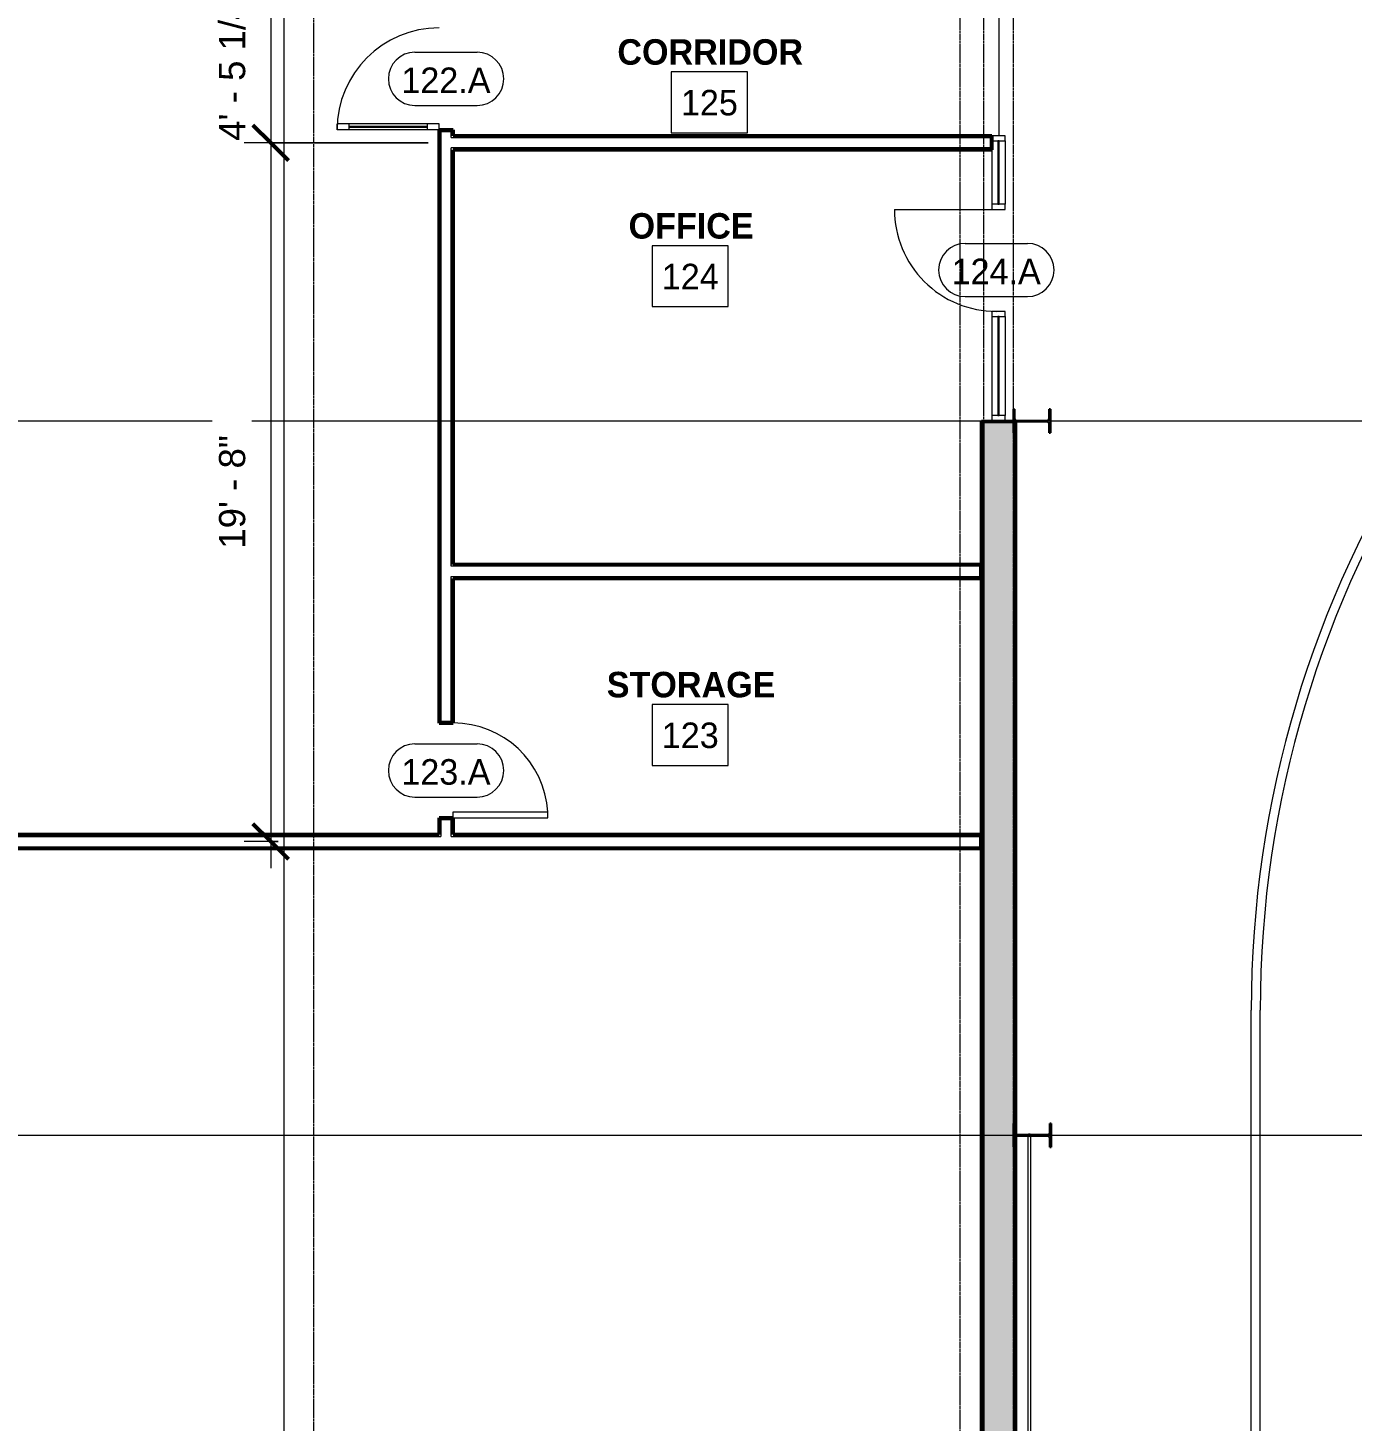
# Model space of a CAD drawing. Header units: inches. Extents: x 15537 to 31673, y -30778 to -16067.
# Drawn here: x 22458.5 to 22905.8, y -21722.8 to -21252.2 of the extents above; entities that cross this region are included whole.
import ezdxf

# ---------------------------------------------------------------- set-up
doc = ezdxf.new("R2010")
doc.units = ezdxf.units.IN
doc.header["$MEASUREMENT"] = 0
doc.linetypes.add('Grid Line 1_2_', pattern=[0.875, 0.5, -0.125, 0.125, -0.125])
for name, color, linetype, lineweight in [('A-ANNO-DIMS', 211, 'Continuous', 9), ('A-ANNO-DIMS-96', 211, 'Continuous', 9), ('A-AREA', 32, 'Continuous', 9), ('A-AREA-IDEN', 2, 'Continuous', 9), ('A-DOOR', 31, 'Continuous', 13), ('A-DOOR-GLAZ', 31, 'Continuous', 30), ('A-DOOR-IDEN', 31, 'Continuous', 9), ('A-FLOR-HRAL', 11, 'Continuous', 9), ('A-GLAZ-CURT', 52, 'Continuous', 9), ('A-GLAZ-CWMG', 51, 'Continuous', 9), ('A-WALL', 113, 'Continuous', 13), ('A-WALL-PATT', 111, 'Continuous', 50), ('G-ANNO-SYMB', 111, 'Continuous', 9), ('I-WALL', 2, 'Continuous', 13), ('S-BEAM', 12, 'Continuous', 9), ('S-COLS', 52, 'Continuous', 9), ('S-GRID', 1, 'Continuous', 9)]:
    doc.layers.add(name, color=color, linetype=linetype, lineweight=lineweight)
doc.styles.add('Arial_1', font='arial.ttf', dxfattribs={"height": 8.851796})
doc.styles.add('Century Gothic', font='GOTHIC.TTF', dxfattribs={"height": 8.622671})
doc.styles.add('Century Gothic_B', font='GOTHICB.TTF', dxfattribs={"height": 8.616719})
doc.dimstyles.new('Linear_-_3_32__Arial_3', dxfattribs={"dimscale": 12, "dimtxt": 9, "dimasz": 1, "dimexe": 0.75, "dimexo": 0.5, "dimgap": 0.5, "dimtad": 1, "dimdec": 4, "dimrnd": 0.0625, "dimzin": 1, "dimdsep": 46, "dimlunit": 4, "dimtxsty": 'Arial_1', "dimblk1": 'OBLIQUE', "dimblk2": 'OBLIQUE', "dimsah": 1, "dimcen": 0.09, "dimdle": 0.75, "dimazin": 0, "dimtfac": 1, "dimtdec": 4, "dimtix": 1, "dimtmove": 0, "dimatfit": 3, "dimfxl": 1, "dimtvp": 1, "dimtfill": 1, "dimfrac": 2, "dimtolj": 1, "dimtzin": 0, "dimarcsym": 2})
pattern_1 = [(45, (0, 0), (-9.503515, 9.503515), []), (45, (0, 14.4), (-9.503515, 9.503515), [])]
pattern_2 = [(0, (0, 0), (30.72, 7.68), [1.267, -21.773, 1.267, -21.773, -122.88]), (0, (0, 0), (30.72, 7.68), [-46.08, 1.267, -44.813, 1.267, -21.773, -53.76]), (0, (0, 0), (30.72, 7.68), [-115.2, 1.267, -14.093, 1.267, -37.133]), (120, (11.52, 3.84), (-22.0110751, 22.7643004), [1.267, -21.773, 1.267, -21.773, -122.88]), (120, (11.52, 3.84), (-22.0110751, 22.7643004), [-46.08, 1.267, -44.813, 1.267, -21.773, -53.76]), (120, (11.52, 3.84), (-22.0110751, 22.7643004), [-115.2, 1.267, -14.093, 1.267, -37.133]), (240, (15.36, 19.2), (-8.7089249, -30.4443004), [1.267, -21.773, 1.267, -21.773, -122.88]), (240, (15.36, 19.2), (-8.7089249, -30.4443004), [-46.08, 1.267, -44.813, 1.267, -21.773, -53.76]), (240, (15.36, 19.2), (-8.7089249, -30.4443004), [-115.2, 1.267, -14.093, 1.267, -37.133])]

# ---------------------------------------------------------------- blocks, each defined once
blk = doc.blocks.new('Single-Glass 1 - 2_  10 7_16_ x96_-1318953-First Floor Plan - Enlarged')
at = {"layer": 'A-DOOR', "lineweight": 20}
for p, q in [((15.21875, -2.375), (15.21875, -6.375)), ((17.21875, -2.375), (15.21875, -2.375)), ((17.21875, -2.375), (17.21875, -6.375)), ((15.21875, -6.375), (17.21875, -6.375)), ((15.21875, -32.8125), (15.21875, -36.8125)), ((15.21875, -32.8125), (17.21875, -32.8125)), ((17.21875, -32.8125), (17.21875, -36.8125)), ((17.21875, -36.8125), (15.21875, -36.8125))]:
    blk.add_line(p, q, dxfattribs=at)
at = {"layer": 'A-DOOR', "lineweight": 9}
for p, q in [((15.21875, -6.375), (15.21875, -32.8125)), ((17.21875, -6.375), (17.21875, -32.8125))]:
    blk.add_line(p, q, dxfattribs=at)
blk.add_arc((17.21875, -2.375), 34.4375, 180, 270, dxfattribs=at)
at = {"layer": 'A-DOOR-GLAZ'}
blk.add_line((16.21875, -32.8125), (16.21875, -6.375), dxfattribs=at)
blk = doc.blocks.new('Top Rail Type - Top Rail_Internal_-939601-First Floor Plan - Enlarged')
at = {"layer": 'A-FLOR-HRAL'}
for p, q in [((22871.73, -21906.05), (22871.73, -21584.05)), ((22874.78, -21906.05), (22874.78, -21584.05))]:
    blk.add_line(p, q, dxfattribs=at)
for radius, start in [(361.52, 114.3202), (358.48, 114.0064)]:
    blk.add_arc((23233.26, -21584.05), radius, start, 180, dxfattribs=at)
blk = doc.blocks.new('System Panel - Interior Glazing-1220302-First Floor Plan - Enlarged')
at = {"layer": 'A-GLAZ-CURT', "lineweight": 13}
for p, q in [((16.71875, -0.5625), (-16.71875, -0.5625)), ((-16.71875, -0.5625), (-16.71875, -0.9375)), ((-16.71875, -0.9375), (16.71875, -0.9375)), ((16.71875, -0.9375), (16.71875, -0.5625))]:
    blk.add_line(p, q, dxfattribs=at)
blk = doc.blocks.new('Door_Single_Storefront - one-1371404-First Floor Plan - Enlarged')
at = {"layer": 'A-DOOR'}
blk.add_line((-17.21875, -34.4375), (-17.21875, 0), dxfattribs=at)
blk.add_arc((-17.21875, 0), 34.4375, 270, 0, dxfattribs=at)
blk = doc.blocks.new('System Panel - Interior Glazing-1319791-First Floor Plan - Enlarged')
at = {"layer": 'A-GLAZ-CURT', "lineweight": 13}
for p, q in [((10.69, -0.56), (-10.69, -0.56)), ((-10.69, -0.56), (-10.69, -0.94)), ((-10.69, -0.94), (10.69, -0.94)), ((10.69, -0.94), (10.69, -0.56))]:
    blk.add_line(p, q, dxfattribs=at)
blk = doc.blocks.new('Rectangular Mullion - Interior 1_75_ x 4_5_-1305250-First Floor Plan - Enlarged')
at = {"layer": 'A-GLAZ-CWMG'}
for p, q in [((22784.14, -21349.74), (22784.14, -21383.18)), ((22788.64, -21349.74), (22788.64, -21383.18))]:
    blk.add_line(p, q, dxfattribs=at)
blk = doc.blocks.new('Rectangular Mullion - Interior 1_75_ x 4_5_-1319789-First Floor Plan - Enlarged')
at = {"layer": 'A-GLAZ-CWMG'}
for p, q in [((22788.64, -21290.43), (22788.64, -21311.8)), ((22784.14, -21293.43), (22784.14, -21311.8))]:
    blk.add_line(p, q, dxfattribs=at)
blk = doc.blocks.new('Rectangular Mullion - Interior 1_75_ x 4_5_-1220298-First Floor Plan - Enlarged')
at = {"layer": 'A-GLAZ-CWMG', "lineweight": 20}
for p, q in [((0, 3), (-1.75, 3)), ((-1.75, 3), (-1.75, -1.5)), ((0, -1.5), (0, 3)), ((-1.75, -1.5), (0, -1.5))]:
    blk.add_line(p, q, dxfattribs=at)
blk = doc.blocks.new('Rectangular Mullion - Interior 1_75_ x 4_5_-1220290-First Floor Plan - Enlarged')
at = {"layer": 'A-GLAZ-CWMG', "lineweight": 20}
for p, q in [((-0.875, 3), (0.875, 3)), ((-0.875, -1.5), (-0.875, 3)), ((0.875, 3), (0.875, -1.5)), ((0.875, -1.5), (-0.875, -1.5))]:
    blk.add_line(p, q, dxfattribs=at)
blk = doc.blocks.new('Rectangular Mullion - Interior 1_75_ x 4_5_-1220297-First Floor Plan - Enlarged')
at = {"layer": 'A-GLAZ-CWMG', "lineweight": 20}
for p, q in [((-1.75, 3), (0, 3)), ((-1.75, -1.5), (-1.75, 3)), ((0, 3), (0, -1.5)), ((0, -1.5), (-1.75, -1.5))]:
    blk.add_line(p, q, dxfattribs=at)
blk = doc.blocks.new('Single-Flush - 32_ x 84_-489871-First Floor Plan - Enlarged')
at = {"layer": 'A-DOOR', "lineweight": 20}
for p, q in [((14, 2.37), (14, 34.38)), ((16, 34.38), (14, 34.38)), ((16, 2.37), (16, 34.38)), ((16, 2.37), (14, 2.37))]:
    blk.add_line(p, q, dxfattribs=at)
at = {"layer": 'A-DOOR', "lineweight": 9}
blk.add_arc((16, 2.37), 32.07, 93.5759, 180, dxfattribs=at)
blk = doc.blocks.new('Round Bar - 1_-1251605-First Floor Plan - Enlarged')
at = {"layer": 'S-BEAM'}
for p, q in [((22796.27, -21626.3), (22796.27, -21749.02)), ((22797.27, -21749.02), (22797.27, -21626.3))]:
    blk.add_line(p, q, dxfattribs=at)
for start_param, end_param in [(0, 3.141593), (3.141593, 6.283185)]:
    blk.add_ellipse((22796.77, -21626.3), major_axis=(0.5, 0), ratio=0.836579, start_param=start_param, end_param=end_param, dxfattribs=at)
blk = doc.blocks.new('Door Tag - Door Tag-4658-First Floor Plan - Enlarged')
at = {"layer": 'A-DOOR-IDEN', "color": 153}
for p, q in [((-0.109375, 0.09375), (0.109375, 0.09375)), ((-0.109375, -0.09375), (0.109375, -0.09375))]:
    blk.add_line(p, q, dxfattribs=at)
for centre, start, end in [((-0.109375, 0), 90, 270), ((0.109375, 0), 270, 90)]:
    blk.add_arc(centre, 0.09375, start, end, dxfattribs=at)
blk = doc.blocks.new('DIMBLOCK68-First Floor Plan - Enlarged')
at = {"layer": 'A-ANNO-DIMS-96', "lineweight": 50}
for p, q in [((22540.55, -21237.8), (22534.55, -21231.8)), ((22540.55, -21237.8), (22546.55, -21243.8)), ((22540.55, -21291.05), (22534.55, -21285.05)), ((22540.55, -21291.05), (22546.55, -21297.05))]:
    blk.add_line(p, q, dxfattribs=at)
at = {"layer": 'A-ANNO-DIMS-96'}
for p, q in [((22593.77, -21237.8), (22531.55, -21237.8)), ((22540.55, -21237.8), (22540.55, -21291.05)), ((22540.55, -21237.8), (22593.77, -21237.8)), ((22593.77, -21291.05), (22531.55, -21291.05)), ((22540.55, -21291.05), (22593.77, -21291.05))]:
    blk.add_line(p, q, dxfattribs=at)
at = {"layer": 'A-ANNO-DIMS-96', "color": 0, "insert": (22523.07, -21290.39), "char_height": 8.8518, "width": 62.3077, "attachment_point": 1, "rotation": 90, "line_spacing_factor": 0.938532, "style": 'Arial_1', "bg_fill": 3, "box_fill_scale": 1.25, "bg_fill_color": 0, "bg_fill_transparency": 0}
blk.add_mtext('4\' - 5 1/4"', dxfattribs=at)
blk = doc.blocks.new('_Oblique')
at = {"color": 0, "linetype": 'ByBlock', "lineweight": -2}
blk.add_line((-0.5, -0.5), (0.5, 0.5), dxfattribs=at)
blk = doc.blocks.new('DIMBLOCK69-First Floor Plan - Enlarged')
at = {"layer": 'A-ANNO-DIMS-96', "lineweight": 50}
for p, q in [((22540.55, -21291.05), (22534.55, -21285.05)), ((22540.55, -21291.05), (22546.55, -21297.05)), ((22540.55, -21527.05), (22534.55, -21521.05)), ((22540.55, -21527.05), (22546.55, -21533.05))]:
    blk.add_line(p, q, dxfattribs=at)
at = {"layer": 'A-ANNO-DIMS-96'}
for p, q in [((22593.77, -21291.05), (22531.55, -21291.05)), ((22540.55, -21291.05), (22540.55, -21536.05)), ((22540.55, -21291.05), (22593.77, -21291.05)), ((22543.04, -21527.05), (22531.55, -21527.05)), ((22540.55, -21527.05), (22543.04, -21527.05))]:
    blk.add_line(p, q, dxfattribs=at)
at = {"layer": 'A-ANNO-DIMS-96', "color": 0, "insert": (22523.07, -21428.16), "char_height": 8.852, "width": 45.8585, "attachment_point": 1, "rotation": 90, "line_spacing_factor": 0.938532, "style": 'Arial_1', "bg_fill": 3, "box_fill_scale": 1.25, "bg_fill_color": 0, "bg_fill_transparency": 0}
blk.add_mtext('19\' - 8"', dxfattribs=at)

msp = doc.modelspace()

# ---------------------------------------------------------------- hatches: boundary and pattern name
at = {"layer": 'A-WALL-PATT', "lineweight": 9}
h = msp.add_hatch(dxfattribs=at)
h.set_pattern_fill('FP_13', color=256, style=0, pattern_type=2)
h.set_pattern_definition(pattern_2)
h.paths.add_polyline_path([(22597.39999, -21524.67781), (22598.02499, -21524.67781), (22598.02499, -21519.67781), (22599.77499, -21519.67781), (22599.77499, -21519.05281), (22597.39999, -21519.05281)], flags=0)
h.paths.add_polyline_path([(22599.77499, -21487.05281), (22599.77499, -21486.42781), (22598.02499, -21486.42781), (22598.02499, -21287.30281), (22599.77499, -21287.30281), (22599.77499, -21286.67781), (22597.39999, -21286.67781), (22597.39999, -21487.05281)], flags=0)
h.paths.add_polyline_path([(22599.77499, -21252.24031), (22599.77499, -21251.61531), (22598.02499, -21251.61531), (22598.02499, -20950.24031), (22599.77499, -20950.24031), (22599.77499, -20949.61531), (22597.39999, -20949.61531), (22597.39999, -21252.24031)], flags=0)
h.paths.add_polyline_path([(22599.77499, -20913.61531), (22599.77499, -20912.99031), (22598.02499, -20912.99031), (22598.02499, -20899.55281), (22597.39999, -20899.55281), (22597.39999, -20913.61531)], flags=0)
h = msp.add_hatch(dxfattribs=at)
h.set_pattern_fill('FP_13', color=256, style=0, pattern_type=2)
h.set_pattern_definition(pattern_2)
h.paths.add_polyline_path([(22602.14999, -21524.67781), (22602.14999, -21519.05281), (22599.77499, -21519.05281), (22599.77499, -21519.67781), (22601.52499, -21519.67781), (22601.52499, -21524.67781)], flags=0)
h.paths.add_polyline_path([(22599.77499, -21487.05281), (22602.14999, -21487.05281), (22602.14999, -21437.55281), (22601.52499, -21437.55281), (22601.52499, -21486.42781), (22599.77499, -21486.42781)], flags=0)
h.paths.add_polyline_path([(22602.14999, -21434.05281), (22602.14999, -21292.80281), (22601.52499, -21292.80281), (22601.52499, -21434.05281)], flags=0)
h.paths.add_polyline_path([(22601.52499, -21289.30281), (22602.14999, -21289.30281), (22602.14999, -21286.67781), (22599.77499, -21286.67781), (22599.77499, -21287.30281), (22601.52499, -21287.30281)], flags=0)
h.paths.add_polyline_path([(22599.77499, -21252.24031), (22602.14999, -21252.24031), (22602.14999, -21239.55281), (22601.52499, -21239.55281), (22601.52499, -21251.61531), (22599.77499, -21251.61531)], flags=0)
h.paths.add_polyline_path([(22601.52499, -21236.05281), (22602.14999, -21236.05281), (22602.14999, -21110.67781), (22601.52499, -21110.67781)], flags=0)
h.paths.add_polyline_path([(22602.14999, -21107.17781), (22602.14999, -20949.61531), (22599.77499, -20949.61531), (22599.77499, -20950.24031), (22601.52499, -20950.24031), (22601.52499, -21107.17781)], flags=0)
h.paths.add_polyline_path([(22599.77499, -20913.61531), (22602.14999, -20913.61531), (22602.14999, -20899.55281), (22601.52499, -20899.55281), (22601.52499, -20912.99031), (22599.77499, -20912.99031)], flags=0)
h = msp.add_hatch(dxfattribs=at)
h.set_pattern_fill('FP_14', color=256, style=0, pattern_type=2)
h.set_pattern_definition([(161.57, (0.48, 0.48), (-3.839953776, -1.544e-05), [0, -27.322, 3.034, 0]), (18.43, (-0.48, 0.48), (-3.839953776, 1.544e-05), [0, -27.322, 3.034, 0]), (108.43, (0.48, 0.48), (1.919622, -9.60052459), [9.106, -21.25]), (71.57, (-0.48, 0.48), (1.919622, 9.60052459), [9.106, -21.25])])
h.paths.add_polyline_path([(22791.38923, -22359.55281), (22791.38923, -22350.17781), (22781.38923, -22350.17781), (22781.38923, -22359.55281)], flags=0)
h.paths.add_polyline_path([(22791.38923, -22276.55281), (22791.38923, -21385.17781), (22781.38923, -21385.17781), (22781.38923, -22276.55281)], flags=0)
h.paths.add_polyline_path([(22791.38923, -21143.67781), (22791.38923, -21134.30281), (22781.38923, -21134.30281), (22781.38923, -21143.67781)], flags=0)
h = msp.add_hatch(dxfattribs=at)
h.set_pattern_fill('FP_13', color=256, style=0, pattern_type=2)
h.set_pattern_definition(pattern_2)
h.paths.add_polyline_path([(22783.51423, -21289.30281), (22784.13923, -21289.30281), (22784.13923, -21288.67781), (22602.14999, -21288.67781), (22602.14999, -21289.30281)], flags=0)
h = msp.add_hatch(dxfattribs=at)
h.set_pattern_fill('FP_13', color=256, style=0, pattern_type=2)
h.set_pattern_definition(pattern_2)
h.paths.add_polyline_path([(22784.13923, -21293.42781), (22784.13923, -21289.30281), (22783.51423, -21289.30281), (22783.51423, -21292.80281), (22602.14999, -21292.80281), (22602.14999, -21293.42781)], flags=0)
h = msp.add_hatch(dxfattribs=at)
h.set_pattern_fill('FP_13', color=256, style=0, pattern_type=2)
h.set_pattern_definition(pattern_2)
h.paths.add_polyline_path([(22780.01423, -21434.05281), (22780.63923, -21434.05281), (22780.63923, -21433.42781), (22602.14999, -21433.42781), (22602.14999, -21434.05281), (22706.02376, -21434.05281)], flags=0)
h = msp.add_hatch(dxfattribs=at)
h.set_pattern_fill('FP_13', color=256, style=0, pattern_type=2)
h.set_pattern_definition(pattern_2)
h.paths.add_polyline_path([(22602.14999, -21438.17781), (22780.63923, -21438.17781), (22780.63923, -21434.05281), (22780.01423, -21434.05281), (22780.01423, -21437.55281), (22602.14999, -21437.55281)], flags=0)
h = msp.add_hatch(dxfattribs=at)
h.set_pattern_fill('FP_13', color=256, style=0, pattern_type=2)
h.set_pattern_definition(pattern_2)
h.paths.add_polyline_path([(22780.63923, -21525.30281), (22780.63923, -21524.67781), (22601.52499, -21524.67781), (22601.52499, -21525.30281), (22780.01423, -21525.30281)], flags=0)
h.paths.add_polyline_path([(22070.39023, -21525.30281), (22598.02499, -21525.30281), (22598.02499, -21524.67781), (22069.64023, -21524.67781), (22069.64023, -21525.30281)], flags=0)
h = msp.add_hatch(dxfattribs=at)
h.set_pattern_fill('FP_13', color=256, style=0, pattern_type=2)
h.set_pattern_definition(pattern_2)
h.paths.add_polyline_path([(22069.64023, -21529.42781), (22780.63923, -21529.42781), (22780.63923, -21525.30281), (22780.01423, -21525.30281), (22780.01423, -21528.80281), (22069.64023, -21528.80281)], flags=0)
at = {"layer": 'S-COLS'}
h = msp.add_hatch(dxfattribs=at)
h.set_pattern_fill('FP_11', color=256, style=0, pattern_type=2)
h.set_pattern_definition(pattern_1)
h.paths.add_polyline_path([(22791.82382, -21389.05281), (22791.82382, -21385.88875), (22792.02633, -21385.39985), (22792.51523, -21385.19734), (22802.76523, -21385.19734), (22803.25412, -21385.39985), (22803.45663, -21385.88875), (22803.45663, -21389.05281), (22803.89023, -21389.05281), (22803.89023, -21381.05281), (22803.45663, -21381.05281), (22803.45663, -21384.21687), (22803.25412, -21384.70577), (22802.76523, -21384.90828), (22792.51523, -21384.90828), (22792.02633, -21384.70577), (22791.82382, -21384.21687), (22791.82382, -21381.05281), (22791.39023, -21381.05281), (22791.39023, -21389.05281)], flags=0)
h = msp.add_hatch(dxfattribs=at)
h.set_pattern_fill('FP_11', color=256, style=0, pattern_type=2)
h.set_pattern_definition(pattern_1)
h.paths.add_polyline_path([(22803.70663, -21630.30281), (22804.14023, -21630.30281), (22804.14023, -21622.30281), (22803.70663, -21622.30281), (22803.70663, -21625.46687), (22803.50412, -21625.95577), (22803.01523, -21626.15828), (22797.19623, -21626.15828), (22797.26523, -21626.44734), (22803.01523, -21626.44734), (22803.50412, -21626.64985), (22803.70663, -21627.13875)], flags=0)
h.paths.add_polyline_path([(22791.39023, -21630.30281), (22791.82382, -21630.30281), (22791.82382, -21627.13875), (22792.02633, -21626.64985), (22792.51523, -21626.44734), (22796.26523, -21626.44734), (22796.26523, -21626.15828), (22792.51523, -21626.15828), (22792.02633, -21625.95577), (22791.82382, -21625.46687), (22791.82382, -21622.30281), (22791.39023, -21622.30281)], flags=0)

# ---------------------------------------------------------------- linework, layer by layer
at = {"layer": 'A-AREA'}
msp.add_line((22786.57673, -21288.67781), (22786.57673, -21240.17781), dxfattribs=at)
at = {"layer": 'A-AREA-IDEN', "flags": 128}
for points in [[(22675.86367, -21267.09455), (22675.86367, -21287.66598), (22701.57367, -21287.66598), (22701.57367, -21267.09455)], [(22669.40213, -21325.82729), (22669.40213, -21346.39872), (22695.11213, -21346.39872), (22695.11213, -21325.82729)], [(22669.40213, -21480.76243), (22669.40213, -21501.33386), (22695.11213, -21501.33386), (22695.11213, -21480.76243)]]:
    msp.add_lwpolyline(points, close=True, dxfattribs=at)
at = {"layer": 'A-WALL'}
for p, q in [((22601.52499, -21287.30281), (22598.02499, -21287.30281)), ((22598.02499, -21287.30281), (22598.02499, -21486.42781)), ((22601.52499, -21289.30281), (22601.52499, -21287.30281)), ((22601.52499, -21289.30281), (22783.51423, -21289.30281)), ((22783.51423, -21292.80281), (22601.52499, -21292.80281)), ((22601.52499, -21434.05281), (22601.52499, -21292.80281)), ((22783.51423, -21289.30281), (22783.51423, -21292.80281)), ((22781.38923, -21385.17781), (22781.38923, -22276.55281)), ((22791.38923, -21385.17781), (22791.38923, -22276.55281)), ((22780.01423, -21434.05281), (22601.52499, -21434.05281)), ((22780.01423, -21434.05281), (22780.01423, -21437.55281)), ((22601.52499, -21486.42781), (22601.52499, -21437.55281)), ((22601.52499, -21437.55281), (22780.01423, -21437.55281)), ((22598.02499, -21486.42781), (22601.52499, -21486.42781)), ((22601.52499, -21519.67781), (22598.02499, -21519.67781)), ((22598.02499, -21519.67781), (22598.02499, -21525.30281)), ((22601.52499, -21525.30281), (22601.52499, -21519.67781)), ((22069.64023, -21525.30281), (22598.02499, -21525.30281)), ((22601.52499, -21525.30281), (22780.01423, -21525.30281)), ((22780.01423, -21525.30281), (22780.01423, -21528.80281)), ((22069.64023, -21528.80281), (22780.01423, -21528.80281))]:
    msp.add_line(p, q, dxfattribs=at)
at = {"layer": 'G-ANNO-SYMB'}
msp.add_line((22544.94179, -20694.34266), (22544.94179, -22908.83975), dxfattribs=at)
at = {"layer": 'I-WALL', "lineweight": 50}
for p, q in [((22597.39999, -21286.67781), (22597.39999, -21487.05281)), ((22602.14999, -21286.67781), (22597.39999, -21286.67781)), ((22602.14999, -21288.67781), (22602.14999, -21286.67781)), ((22784.13923, -21288.67781), (22602.14999, -21288.67781)), ((22784.13923, -21293.42781), (22784.13923, -21288.67781)), ((22602.14999, -21293.42781), (22784.13923, -21293.42781)), ((22602.14999, -21433.42781), (22602.14999, -21293.42781)), ((22792.13923, -21385.17781), (22780.63923, -21385.17781)), ((22780.63923, -21385.17781), (22780.63923, -22276.55281)), ((22792.13923, -22276.55281), (22792.13923, -21385.17781)), ((22780.63923, -21433.42781), (22602.14999, -21433.42781)), ((22780.63923, -21438.17781), (22780.63923, -21433.42781)), ((22602.14999, -21487.05281), (22602.14999, -21438.17781)), ((22602.14999, -21438.17781), (22780.63923, -21438.17781)), ((22597.39999, -21487.05281), (22602.14999, -21487.05281)), ((22597.39999, -21519.05281), (22597.39999, -21524.67781)), ((22602.14999, -21519.05281), (22597.39999, -21519.05281)), ((22602.14999, -21524.67781), (22602.14999, -21519.05281)), ((22597.39999, -21524.67781), (22070.39023, -21524.67781)), ((22780.63923, -21524.67781), (22602.14999, -21524.67781)), ((22780.63923, -21529.42781), (22780.63923, -21524.67781)), ((22070.39023, -21529.42781), (22780.63923, -21529.42781))]:
    msp.add_line(p, q, dxfattribs=at)
at = {"layer": 'S-COLS', "lineweight": 30}
for p, q in [((22791.82382, -21381.05281), (22791.39023, -21381.05281)), ((22791.39023, -21381.05281), (22791.39023, -21389.05281)), ((22791.82382, -21384.21687), (22791.82382, -21381.05281)), ((22803.89023, -21381.05281), (22803.45663, -21381.05281)), ((22803.45663, -21381.05281), (22803.45663, -21384.21687)), ((22803.89023, -21389.05281), (22803.89023, -21381.05281)), ((22791.82382, -21389.05281), (22791.82382, -21385.88875)), ((22802.76523, -21384.90828), (22792.51523, -21384.90828)), ((22792.51523, -21385.19734), (22802.76523, -21385.19734)), ((22803.45663, -21385.88875), (22803.45663, -21389.05281)), ((22791.39023, -21389.05281), (22791.82382, -21389.05281)), ((22803.45663, -21389.05281), (22803.89023, -21389.05281)), ((22791.82382, -21622.30281), (22791.39023, -21622.30281)), ((22791.39023, -21622.30281), (22791.39023, -21630.30281)), ((22791.82382, -21625.46687), (22791.82382, -21622.30281)), ((22804.14023, -21622.30281), (22803.70663, -21622.30281)), ((22803.70663, -21622.30281), (22803.70663, -21625.46687)), ((22804.14023, -21630.30281), (22804.14023, -21622.30281)), ((22796.33422, -21626.15828), (22792.51523, -21626.15828)), ((22792.51523, -21626.44734), (22796.26523, -21626.44734)), ((22803.01523, -21626.15828), (22797.19623, -21626.15828)), ((22797.26523, -21626.44734), (22803.01523, -21626.44734)), ((22791.39023, -21630.30281), (22791.82382, -21630.30281)), ((22791.82382, -21630.30281), (22791.82382, -21627.13875)), ((22803.70663, -21627.13875), (22803.70663, -21630.30281)), ((22803.70663, -21630.30281), (22804.14023, -21630.30281))]:
    msp.add_line(p, q, dxfattribs=at)
for centre, start, end in [((22792.51523, -21384.21687), 180, 270), ((22792.51523, -21385.88875), 90, 180), ((22802.76523, -21384.21687), 270, 0), ((22802.76523, -21385.88875), 0, 90), ((22792.51523, -21625.46687), 180, 270), ((22792.51523, -21627.13875), 90, 180), ((22803.01523, -21625.46687), 270, 0), ((22803.01523, -21627.13875), 0, 90)]:
    msp.add_arc(centre, 0.69141, start, end, dxfattribs=at)
at = {"layer": 'S-GRID', "linetype": 'Grid Line 1_2_'}
for p, q in [((22555.14023, -23155.1009), (22555.14023, -20130.84867)), ((22773.39023, -22389.5762), (22773.39023, -20130.84867)), ((22781.39023, -22389.5762), (22781.39023, -20231.84365)), ((22781.39023, -22389.5762), (22781.39023, -20598.05281)), ((22791.39023, -22389.5762), (22791.39023, -20598.05281)), ((26427.34156, -21385.05281), (21471.35909, -21385.05281)), ((27097.46684, -21385.05281), (21928.01523, -21385.05281)), ((26427.34156, -21626.30281), (21471.35909, -21626.30281)), ((27097.46684, -21626.30281), (21928.01523, -21626.30281))]:
    msp.add_line(p, q, dxfattribs=at)

# ---------------------------------------------------------------- block references
at = {"layer": 'A-DOOR'}
for name, p, rotation in [('Single-Glass 1 - 2_  10 7_16_ x96_-1318953-First Floor Plan - Enlarged', (22599.77499, -21269.45906), 269.9999999999996), ('Door_Single_Storefront - one-1371404-First Floor Plan - Enlarged', (22785.63923, -21330.77156), 270), ('Single-Flush - 32_ x 84_-489871-First Floor Plan - Enlarged', (22599.77499, -21503.05281), 269.9999999999996)]:
    msp.add_blockref(name, p, dxfattribs=dict(at, rotation=rotation))
at = {"layer": 'A-DOOR-IDEN', "color": 153, "xscale": 95.99999999999994, "yscale": 95.99999999999994, "zscale": 95.99999999999994}
for p in [(22599.77499, -21269.45906), (22785.63923, -21334.0205)]:
    msp.add_blockref('Door Tag - Door Tag-4658-First Floor Plan - Enlarged', p, dxfattribs=at)
at = {"layer": 'A-FLOR-HRAL'}
msp.add_blockref('Top Rail Type - Top Rail_Internal_-939601-First Floor Plan - Enlarged', (0, 0), dxfattribs=at)
at = {"layer": 'A-GLAZ-CURT', "rotation": 90}
for name, p in [('System Panel - Interior Glazing-1319791-First Floor Plan - Enlarged', (22785.63923, -21301.11531)), ('System Panel - Interior Glazing-1220302-First Floor Plan - Enlarged', (22785.63923, -21366.45906))]:
    msp.add_blockref(name, p, dxfattribs=at)
at = {"layer": 'A-GLAZ-CWMG', "extrusion": (0, 0, -1), "rotation": 90}
for name, p in [('Rectangular Mullion - Interior 1_75_ x 4_5_-1220297-First Floor Plan - Enlarged', (-22785.63923, -21288.67781)), ('Rectangular Mullion - Interior 1_75_ x 4_5_-1220290-First Floor Plan - Enlarged', (-22785.63923, -21312.67781)), ('Rectangular Mullion - Interior 1_75_ x 4_5_-1220290-First Floor Plan - Enlarged', (-22785.63923, -21348.86531))]:
    msp.add_blockref(name, p, dxfattribs=at)
at = {"layer": 'A-GLAZ-CWMG'}
for name in ['Rectangular Mullion - Interior 1_75_ x 4_5_-1319789-First Floor Plan - Enlarged', 'Rectangular Mullion - Interior 1_75_ x 4_5_-1305250-First Floor Plan - Enlarged']:
    msp.add_blockref(name, (0, 0), dxfattribs=at)
at = {"layer": 'A-GLAZ-CWMG', "rotation": 270}
msp.add_blockref('Rectangular Mullion - Interior 1_75_ x 4_5_-1220298-First Floor Plan - Enlarged', (22785.63923, -21384.92781), dxfattribs=at)
at = {"layer": 'S-BEAM'}
msp.add_blockref('Round Bar - 1_-1251605-First Floor Plan - Enlarged', (0, 0), dxfattribs=at)

# ---------------------------------------------------------------- texts
at = {"layer": 'A-AREA-IDEN', "attachment_point": 2}
for s, insert, char_height, width, line_spacing_factor, style in [('CORRIDOR', (22689.0047, -21256.07068), 8.616719, 74.412, 0.984796, 'Century Gothic_B'), ('125', (22688.71867, -21273.18617), 8.622671, 23.652, 0.984117, 'Century Gothic'), ('OFFICE', (22682.54316, -21314.80342), 8.616719, 48.6, 0.984796, 'Century Gothic_B'), ('124', (22682.25713, -21331.91891), 8.622671, 23.652, 0.984117, 'Century Gothic'), ('STORAGE', (22682.54316, -21469.73856), 8.616719, 64.044, 0.984796, 'Century Gothic_B'), ('123', (22682.25713, -21486.85405), 8.622671, 23.652, 0.984117, 'Century Gothic')]:
    msp.add_mtext(s, dxfattribs=dict(at, insert=insert, char_height=char_height, width=width, line_spacing_factor=line_spacing_factor, style=style))
at = {"layer": 'A-DOOR-IDEN', "char_height": 8.622671, "width": 38.124, "attachment_point": 2, "line_spacing_factor": 0.984117, "style": 'Century Gothic'}
for s, insert in [('122.A', (22599.73367, -21265.62775)), ('124.A', (22785.5979, -21330.18919))]:
    msp.add_mtext(s, dxfattribs=dict(at, insert=insert))

# ---------------------------------------------------------------- next in the draw order: dimensions: what is measured, and where the dimension line sits
at = {"layer": 'A-ANNO-DIMS'}
dim = msp.add_linear_dim(base=(22540.5516, -21291.05281), p1=(22599.77499, -21237.80281), p2=(22599.77499, -21291.05281), angle=90, dimstyle='Linear_-_3_32__Arial_3', override={"dimpost": '<>', "dimfxl": 53.25}, dxfattribs=at)
dim.commit()
dim.dimension.update_dxf_attribs({"geometry": 'DIMBLOCK68-First Floor Plan - Enlarged', "text_midpoint": (22529.97475, -21264.42781)})

# ---------------------------------------------------------------- next in the draw order: dimensions: what is measured, and where the dimension line sits
dim = msp.add_linear_dim(base=(22540.5516, -21527.05281), p1=(22599.77499, -21291.05281), p2=(22549.03688, -21527.05281), angle=90, dimstyle='Linear_-_3_32__Arial_3', override={"dimpost": '<>', "dimfxl": 241.392534}, dxfattribs=at)
dim.commit()
dim.dimension.update_dxf_attribs({"geometry": 'DIMBLOCK69-First Floor Plan - Enlarged', "text_midpoint": (22530.03212, -21409.05281)})

# ---------------------------------------------------------------- next in the draw order: block references
at = {"layer": 'A-DOOR-IDEN', "color": 153, "xscale": 95.99999999999994, "yscale": 95.99999999999994, "zscale": 95.99999999999994}
msp.add_blockref('Door Tag - Door Tag-4658-First Floor Plan - Enlarged', (22599.77499, -21503.05281), dxfattribs=at)

# ---------------------------------------------------------------- next in the draw order: texts
at = {"layer": 'A-DOOR-IDEN', "insert": (22599.73367, -21499.2215), "char_height": 8.622671, "width": 38.124, "attachment_point": 2, "line_spacing_factor": 0.984117, "style": 'Century Gothic'}
msp.add_mtext('123.A', dxfattribs=at)

doc.saveas('drawing.dxf')
